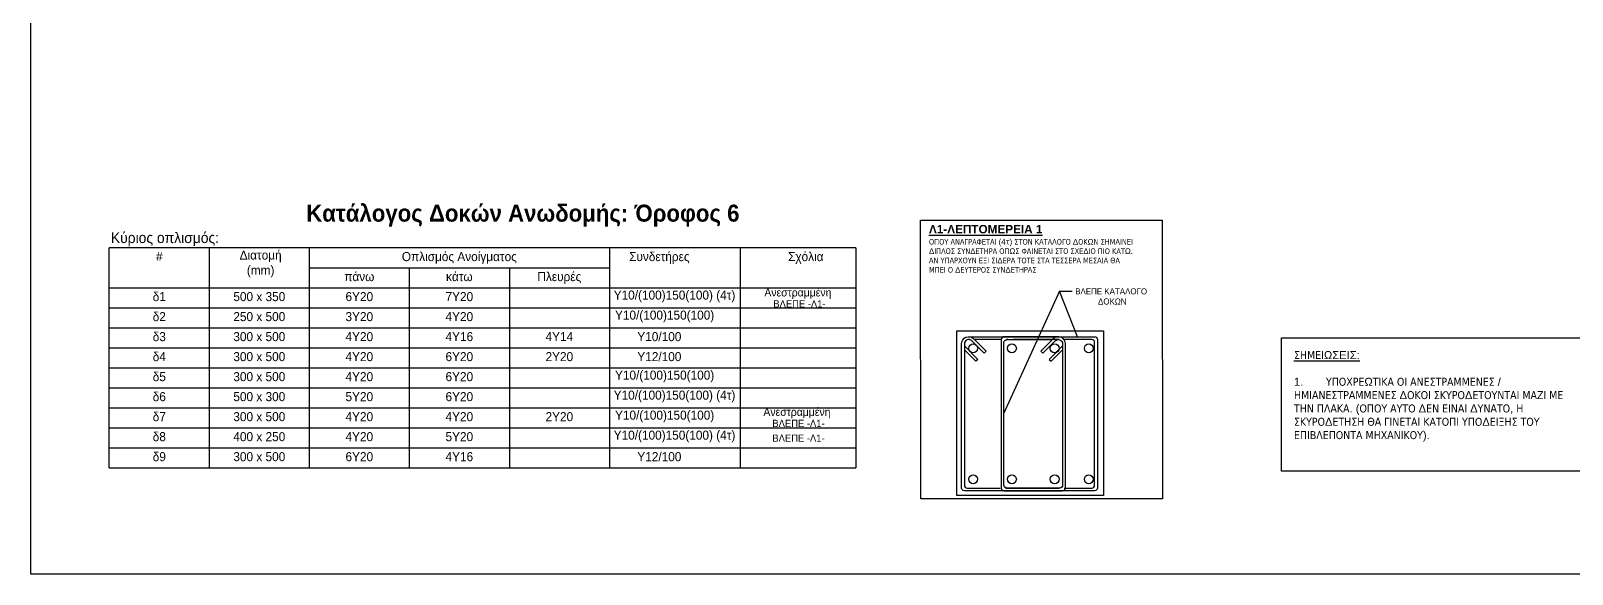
# Model space of a CAD drawing. Header units: millimetres. Extents: x -2171 to 1563, y -1758 to -1505.
# Drawn here: x 621.14 to 659.67, y -1630.29 to -1616.72 of the extents above; entities that cross this region are included whole.
import ezdxf
from ezdxf.enums import TextEntityAlignment as Align

# ---------------------------------------------------------------- set-up
doc = ezdxf.new("R2010")
doc.units = ezdxf.units.MM
for name, color, linetype in [('-S_TEXT', 3, 'Continuous'), ('Geo_Beam_0', 94, 'Continuous'), ('Lines', 7, 'Continuous'), ('Rods_Slab_0', 7, 'Continuous'), ('Texts', 7, 'Continuous')]:
    doc.layers.add(name, color=color, linetype=linetype)
doc.styles.add('S1Arl27188_b_934_161', font='arial.ttf', dxfattribs={"width": 0.933629, "height": 2.71875})
doc.styles.add('S1Arl31900_b_934_161', font='arial.ttf', dxfattribs={"width": 0.933629, "height": 3.19})
doc.styles.add('S1Arl51040_B_934_161', font='', dxfattribs={"width": 0.933629, "height": 5.104})
doc.styles.get("Standard").update_dxf_attribs({"font": 'tahoma.ttf'})
doc.styles.get('S1Arl51040_B_934_161').set_extended_font_data('Arial', bold=True)

# ---------------------------------------------------------------- blocks, each defined once
blk = doc.blocks.new('A$C44B519B8')
at = {"layer": 'Geo_Beam_0', "color": 94, "linetype": 'Continuous', "ltscale": 0.5}
for points in [[(1.23, 4.048), (4.35, 4.048, -0.414214), (4.42, 3.978), (4.42, 0.268, -0.414214), (4.35, 0.198), (1.093, 0.198, -0.414214), (1.023, 0.268), (1.023, 3.87, -0.668179), (1.33, 3.997), (1.636, 3.691), (1.587, 3.641), (1.281, 3.947, 0.668179), (1.093, 3.87), (1.093, 0.338, 0.414214), (1.163, 0.268), (1.985, 0.268)], [(3.412, 4.048), (2.084, 4.048, 0.414214), (2.014, 3.978), (2.014, 0.268, 0.414214), (2.084, 0.198), (3.549, 0.198, 0.414214), (3.619, 0.268), (3.619, 3.87, 0.668179), (3.312, 3.997), (3.006, 3.691), (3.055, 3.641), (3.362, 3.947, -0.668179), (3.549, 3.87), (3.549, 0.338, -0.414214), (3.479, 0.268), (2.154, 0.268, -0.414214), (2.084, 0.338), (2.084, 3.908, -0.414214), (2.154, 3.978), (3.293, 3.978)], [(3.591, 0.268), (4.28, 0.268, 0.414214), (4.35, 0.338), (4.35, 3.908, 0.414214), (4.28, 3.978), (3.591, 3.978)]]:
    blk.add_lwpolyline(points, format="xyb", dxfattribs=at)
for points in [[(2.021, 3.978), (1.349, 3.978)], [(2.187, 3.978), (2.144, 3.978)], [(3.451, 3.978), (2.312, 3.978)], [(1.093, 3.822), (1.431, 3.483), (1.382, 3.434), (1.093, 3.723)], [(3.549, 3.822), (3.211, 3.483), (3.261, 3.434), (3.549, 3.723)], [(2.125, 0.268), (3.451, 0.268)]]:
    blk.add_lwpolyline(points, dxfattribs=at)
at = {"layer": 'Rods_Slab_0'}
for p, q in [((3.471, 5.185), (2.072, 2.123)), ((3.918, 4.048), (3.471, 5.185)), ((3.471, 5.185), (3.789, 5.185))]:
    blk.add_line(p, q, dxfattribs=at)
for points in [[(0, 6.965), (6.042, 6.965), (6.05, 0), (0.008, 0)], [(0.907, 4.195), (4.568, 4.195), (4.568, 0.077), (0.907, 0.077)]]:
    blk.add_lwpolyline(points, close=True, dxfattribs=at)
for centre in [(1.313, 3.758), (2.282, 3.758), (3.35, 3.758), (4.204, 3.758), (1.313, 0.487), (2.282, 0.487), (3.35, 0.487), (4.204, 0.487)]:
    blk.add_circle(centre, 0.111, dxfattribs=at)
at = {"layer": 'Rods_Slab_0', "insert": (0.209, 6.841), "char_height": 0.14, "attachment_point": 1}
blk.add_mtext_dynamic_manual_height_columns('{\\fArial|b1|i0|c161|p34;\\H1.5x;\\LΛ1-ΛΕΠΤΟΜΕΡΕΙΑ 1\\P}ΟΠΟΥ ΑΝΑΓΡΑΦΕΤΑΙ {\\fArial|b0|i0|c186|p34;(4}τ{\\fArial|b0|i0|c186|p34;) }ΣΤΟΝ ΚΑΤΑΛΟΓΟ {\\fArial|b0|i0|c186|p34;Δ}ΟΚ{\\fArial|b0|i0|c186|p34;Ω}Ν ΣΗΜΑΙΝΕΙ \\P{\\fArial|b0|i0|c186|p34;Δ}ΙΠΛΟΣ ΣΥΝ{\\fArial|b0|i0|c186|p34;Δ}ΕΤΗΡΑ ΟΠ{\\fArial|b0|i0|c186|p34;Ω}Σ ΦΑΙΝΕΤΑΙ ΣΤΟ ΣΧΕ{\\fArial|b0|i0|c186|p34;Δ}ΙΟ ΠΙΟ ΚΑΤ{\\fArial|b0|i0|c186|p34;Ω.}\\PΑΝ ΥΠΑΡΧΟΥΝ ΕΞΙ ΣΙ{\\fArial|b0|i0|c186|p34;Δ}ΕΡΑ ΤΟΤΕ ΣΤΑ ΤΕΣΣΕΡΑ ΜΕΣΑΙΑ ΘΑ \\PΜΠΕΙ Ο {\\fArial|b0|i0|c186|p34;Δ}ΕΥΤΕΡΟΣ ΣΥΝ{\\fArial|b0|i0|c186|p34;Δ}ΕΤΗΡΑΣ', width=7.58371, gutter_width=1, heights=[0], dxfattribs=at)
at = {"layer": 'Texts', "color": 7, "linetype": 'Continuous', "ltscale": 0.5, "insert": (4.763, 5.259), "char_height": 0.15225, "width": 2.98906, "attachment_point": 2, "style": 'S1Arl27188_b_934_161'}
blk.add_mtext('{\\W0.9336;ΒΛΕΠΕ ΚΑΤΑΛΟΓΟ\\P ΔΟΚΩΝ}', dxfattribs=at)

msp = doc.modelspace()

# ---------------------------------------------------------------- linework, layer by layer
at = {"layer": '-S_TEXT', "ltscale": 5}
msp.add_lwpolyline([(621.1369, -1590.2497), (679.2844, -1590.2497), (679.2844, -1630.2944), (621.1369, -1630.2944)], close=True, dxfattribs=at)
at = {"layer": '-S_TEXT', "color": 3, "linetype": 'Continuous', "ltscale": 0.5}
msp.add_lwpolyline([(652.3964, -1624.388), (660.0266, -1624.388), (660.0266, -1627.7248), (652.3964, -1627.7248)], close=True, dxfattribs=at)
at = {"layer": 'Lines', "color": 0}
for points in [[(641.7582, -1622.1384), (623.0983, -1622.1384)], [(623.0983, -1627.6384), (623.0983, -1622.1384)], [(625.5983, -1622.1384), (625.5983, -1627.6384)], [(628.0983, -1622.1384), (628.0983, -1627.6384)], [(635.5983, -1622.1384), (635.5983, -1627.6384)], [(638.8682, -1622.1384), (638.8682, -1627.6384)], [(641.7582, -1622.1384), (641.7582, -1627.6384)], [(628.0983, -1622.6384), (635.5983, -1622.6384)], [(630.5983, -1622.6384), (630.5983, -1627.6384)], [(633.0983, -1622.6384), (633.0983, -1627.6384)], [(623.0983, -1623.1384), (641.7582, -1623.1384)], [(623.0983, -1623.6384), (641.7582, -1623.6384)], [(623.0983, -1624.1384), (641.7582, -1624.1384)], [(623.0983, -1624.6384), (641.7582, -1624.6384)], [(623.0983, -1625.1384), (641.7582, -1625.1384)], [(623.0983, -1625.6384), (641.7582, -1625.6384)], [(623.0983, -1626.1384), (641.7582, -1626.1384)], [(623.0983, -1626.6384), (641.7582, -1626.6384)], [(623.0983, -1627.1384), (641.7582, -1627.1384)], [(623.0983, -1627.6384), (641.7582, -1627.6384)]]:
    msp.add_lwpolyline(points, dxfattribs=at)

# ---------------------------------------------------------------- block references
at = {"layer": 'Rods_Slab_0', "color": 7, "linetype": 'Continuous', "ltscale": 0.5}
msp.add_blockref('A$C44B519B8', (643.3788, -1628.4097), dxfattribs=at)

# ---------------------------------------------------------------- texts
at = {"layer": '-S_TEXT', "linetype": 'Continuous', "ltscale": 0.5, "insert": (652.7111, -1624.7197), "char_height": 0.2, "attachment_point": 1}
msp.add_mtext_dynamic_manual_height_columns('\\pxql;{\\LΣΗΜΕΙ\\fArial|b0|i0|c186|p34;Ω\\fArial|b0|i0|c161|p34;ΣΕΙΣ\\fArial|b0|i0|c186|p34;:\\P\\l\\P\\pi-3,l3,t3;1.^I}ΥΠΟΧΡΕ{\\fArial|b0|i0|c186|p34;Ω}ΤΙΚΑ ΟΙ ΑΝΕΣΤΡΑΜΜΕΝΕΣ {\\fArial|b0|i0|c186|p34;/ }ΗΜΙΑΝΕΣΤΡΑΜΜΕΝΕΣ {\\fArial|b0|i0|c186|p34;Δ}ΟΚΟΙ ΣΚΥΡΟ{\\fArial|b0|i0|c186|p34;Δ}ΕΤΟΥΝΤΑΙ ΜΑΖΙ ΜΕ ΤΗΝ ΠΛΑΚΑ{\\fArial|b0|i0|c186|p34;. (}ΟΠΟΥ ΑΥΤΟ {\\fArial|b0|i0|c186|p34;Δ}ΕΝ ΕΙΝΑΙ {\\fArial|b0|i0|c186|p34;Δ}ΥΝΑΤΟ{\\fArial|b0|i0|c186|p34;, }Η ΣΚΥΡΟ{\\fArial|b0|i0|c186|p34;Δ}ΕΤΗΣΗ ΘΑ ΓΙΝΕΤΑΙ ΚΑΤΟΠΙ ΥΠΟ{\\fArial|b0|i0|c186|p34;Δ}ΕΙΞΗΣ ΤΟΥ ΕΠΙΒΛΕΠΟΝΤΑ ΜΗΧΑΝΙΚΟΥ{\\fArial|b0|i0|c186|p34;).}', width=7.052977, gutter_width=1, heights=[0], dxfattribs=at)
at = {"layer": 'Texts', "color": 7, "style": 'S1Arl27188_b_934_161', "width": 0.933629}
for s, height, p in [('#', 0.2266, (624.3483, -1622.4719)), ('Οπλισμός Ανοίγματος', 0.226562, (631.8483, -1622.4719)), ('Συνδετήρες', 0.22656, (636.8483, -1622.4719)), ('Σχόλια', 0.22656, (640.5082, -1622.4719)), ('πάνω', 0.22656, (629.3483, -1622.9719)), ('κάτω', 0.22656, (631.8483, -1622.9719)), ('Πλευρές', 0.22656, (634.3483, -1622.9719)), ('Ανεστραμμένη', 0.2, (640.3112, -1623.355)), ('δ1', 0.22656, (624.3483, -1623.4719)), ('500 x 350', 0.22656, (626.8483, -1623.4719)), ('6Y20', 0.22656, (629.3483, -1623.4719)), (' 7Y20 ', 0.22656, (631.8483, -1623.4719)), ('δ2', 0.22656, (624.3483, -1623.9719)), ('250 x 500', 0.22656, (626.8483, -1623.9719)), ('3Y20', 0.22656, (629.3483, -1623.9719)), (' 4Y20 ', 0.22656, (631.8483, -1623.9719)), ('δ3', 0.22656, (624.3483, -1624.4719)), ('300 x 500', 0.22656, (626.8483, -1624.4719)), ('4Y20', 0.22656, (629.3483, -1624.4719)), ('4Y16', 0.22656, (631.8483, -1624.4719)), ('4Y14', 0.22656, (634.3483, -1624.4719)), ('Y10/100', 0.22656, (636.8483, -1624.4719)), ('δ4', 0.22656, (624.3483, -1624.9719)), ('300 x 500', 0.22656, (626.8483, -1624.9719)), ('4Y20', 0.22656, (629.3483, -1624.9719)), ('6Y20', 0.22656, (631.8483, -1624.9719)), ('2Y20', 0.22656, (634.3483, -1624.9719)), ('Y12/100', 0.22656, (636.8483, -1624.9719)), ('δ5', 0.22656, (624.3483, -1625.4719)), ('300 x 500', 0.22656, (626.8483, -1625.4719)), ('4Y20', 0.22656, (629.3483, -1625.4719)), (' 6Y20 ', 0.22656, (631.8483, -1625.4719)), ('δ6', 0.22656, (624.3483, -1625.9719)), ('500 x 300', 0.22656, (626.8483, -1625.9719)), ('5Y20', 0.22656, (629.3483, -1625.9719)), (' 6Y20 ', 0.22656, (631.8483, -1625.9719)), ('δ7', 0.22656, (624.3483, -1626.4719)), ('300 x 500', 0.22656, (626.8483, -1626.4719)), ('4Y20', 0.22656, (629.3483, -1626.4719)), ('4Y20', 0.22656, (631.8483, -1626.4719)), ('2Y20', 0.22656, (634.3483, -1626.4719)), ('Ανεστραμμένη', 0.2, (640.2876, -1626.3401)), ('δ8', 0.22656, (624.3483, -1626.9719)), ('400 x 250', 0.22656, (626.8483, -1626.9719)), ('4Y20', 0.22656, (629.3483, -1626.9719)), (' 5Y20 ', 0.22656, (631.8483, -1626.9719)), ('δ9', 0.22656, (624.3483, -1627.4719)), ('300 x 500', 0.22656, (626.8483, -1627.4719)), ('6Y20', 0.22656, (629.3483, -1627.4719)), ('4Y16', 0.22656, (631.8483, -1627.4719)), ('Y12/100', 0.22656, (636.8483, -1627.4719))]:
    msp.add_text(s, height=height, dxfattribs=at).set_placement(p, align=Align.CENTER)
at = {"layer": 'Texts', "color": 7}
for s, insert, char_height, width, attachment_point, style in [('Κατάλογος Δοκών Ανωδομής: Όροφος 6', (633.436, -1621.0606), 0.425333, 20.55, 2, 'S1Arl51040_B_934_161'), ('Κύριος οπλισμός:^M^J', (623.1375, -1621.7548), 0.265833, 20.55, 1, 'S1Arl31900_b_934_161'), ('Διατομή^M^J(mm)', (626.8817, -1622.2076), 0.226562, 2.5, 2, 'S1Arl27188_b_934_161'), ('Y10/(100)150(100) (4τ)', (637.2276, -1623.2076), 0.226562, 4.637964, 2, 'S1Arl27188_b_934_161'), ('ΒΛΕΠΕ -Λ1-', (640.3498, -1623.4512), 0.18, 2.45, 2, 'S1Arl27188_b_934_161'), ('Y10/(100)150(100)', (636.9801, -1623.7076), 0.226562, 2.5, 2, 'S1Arl27188_b_934_161'), ('Y10/(100)150(100)', (636.9801, -1625.2076), 0.226562, 2.5, 2, 'S1Arl27188_b_934_161'), ('Y10/(100)150(100) (4τ)', (637.2276, -1625.7076), 0.226562, 4.637964, 2, 'S1Arl27188_b_934_161'), ('Y10/(100)150(100)', (636.9801, -1626.2076), 0.226562, 2.5, 2, 'S1Arl27188_b_934_161'), ('ΒΛΕΠΕ -Λ1-', (640.3262, -1626.4363), 0.18, 2.45, 2, 'S1Arl27188_b_934_161'), ('Y10/(100)150(100) (4τ)', (637.2276, -1626.7076), 0.226562, 4.637964, 2, 'S1Arl27188_b_934_161'), ('ΒΛΕΠΕ -Λ1-', (640.3262, -1626.8046), 0.18, 2.45, 2, 'S1Arl27188_b_934_161')]:
    msp.add_mtext(s, dxfattribs=dict(at, insert=insert, char_height=char_height, width=width, attachment_point=attachment_point, style=style))

doc.saveas('drawing.dxf')
